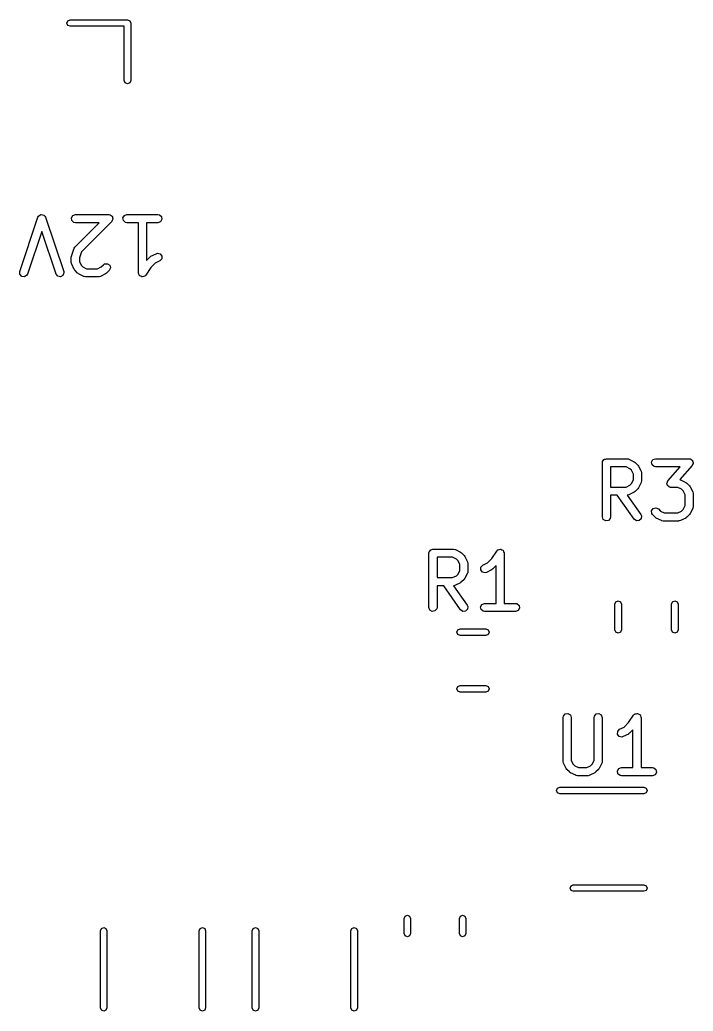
# Model space of a CAD drawing. Extents: x 93.6 to 153.8, y -96.8 to -61.2.
# Drawn here: x 128.44 to 140.86, y -79.47 to -61.18 of the extents above; entities that cross this region are included whole.
import ezdxf

# ---------------------------------------------------------------- set-up
doc = ezdxf.new("R2010")
doc.units = 0
doc.layers.add('BLACK', color=7, linetype='CONTINUOUS')

msp = doc.modelspace()

# ---------------------------------------------------------------- linework, layer by layer
at = {"layer": 'BLACK', "linetype": 'CONTINUOUS'}
for p, q in [((129.31, -61.24), (129.328, -61.1976)), ((129.328, -61.2824), (129.31, -61.24)), ((129.328, -61.1976), (129.37, -61.18)), ((129.37, -61.18), (130.43, -61.18)), ((130.43, -61.18), (130.472, -61.1976)), ((130.472, -61.1976), (130.49, -61.24)), ((130.49, -61.24), (130.49, -62.3)), ((129.37, -61.3), (129.328, -61.2824)), ((130.37, -61.3), (129.37, -61.3)), ((130.37, -62.3), (130.37, -61.3)), ((130.388, -62.3424), (130.37, -62.3)), ((130.43, -62.36), (130.388, -62.3424)), ((130.472, -62.3424), (130.43, -62.36)), ((130.49, -62.3), (130.472, -62.3424)), ((128.443, -65.8239), (128.776, -64.8239)), ((128.776, -64.8239), (128.789, -64.801)), ((128.789, -64.801), (128.791, -64.7999)), ((128.791, -64.7999), (128.792, -64.7979)), ((128.792, -64.7979), (128.812, -64.7866)), ((128.812, -64.7866), (128.833, -64.7741)), ((128.833, -64.7741), (128.835, -64.7745)), ((128.835, -64.7745), (128.837, -64.7734)), ((128.837, -64.7734), (128.86, -64.7782)), ((128.86, -64.7782), (128.883, -64.7817)), ((128.883, -64.7817), (128.885, -64.7833)), ((128.885, -64.7833), (128.887, -64.7837)), ((128.887, -64.7837), (128.902, -64.8023)), ((128.902, -64.8023), (128.917, -64.8201)), ((128.917, -64.8201), (128.917, -64.8222)), ((128.917, -64.8222), (128.919, -64.8239)), ((128.919, -64.8239), (129.252, -65.8239)), ((129.393, -64.8346), (129.418, -64.7902)), ((129.402, -64.8851), (129.393, -64.8346)), ((129.441, -64.9181), (129.402, -64.8851)), ((129.418, -64.7902), (129.467, -64.7726)), ((129.467, -64.9226), (129.441, -64.9181)), ((129.461, -65.366), (129.905, -64.9226)), ((129.467, -64.7726), (130.086, -64.7726)), ((129.905, -64.9226), (129.467, -64.9226)), ((130.139, -64.9007), (129.58, -65.4596)), ((130.086, -64.7726), (130.102, -64.7755)), ((130.102, -64.7755), (130.105, -64.7752)), ((130.105, -64.7752), (130.107, -64.7763)), ((130.107, -64.7763), (130.111, -64.7771)), ((130.111, -64.7771), (130.129, -64.7917)), ((130.129, -64.7917), (130.147, -64.8046)), ((130.148, -64.8802), (130.139, -64.9007)), ((130.147, -64.8046), (130.148, -64.8079)), ((130.148, -64.8079), (130.151, -64.8101)), ((130.16, -64.8606), (130.148, -64.8802)), ((130.151, -64.8101), (130.155, -64.8324)), ((130.155, -64.8324), (130.16, -64.8542)), ((130.16, -64.8542), (130.159, -64.8573)), ((130.159, -64.8573), (130.16, -64.8606)), ((130.345, -64.8346), (130.371, -64.7902)), ((130.354, -64.8851), (130.345, -64.8346)), ((130.393, -64.9181), (130.354, -64.8851)), ((130.371, -64.7902), (130.419, -64.7726)), ((130.419, -64.9226), (130.393, -64.9181)), ((130.419, -64.7726), (130.99, -64.7726)), ((130.63, -64.9226), (130.419, -64.9226)), ((130.63, -65.8476), (130.63, -64.9226)), ((130.99, -64.9226), (130.78, -64.9226)), ((130.78, -64.9226), (130.78, -65.6189)), ((130.99, -64.7726), (131.016, -64.7771)), ((131.039, -64.9051), (130.99, -64.9226)), ((131.016, -64.7771), (131.055, -64.8101)), ((131.064, -64.8606), (131.039, -64.9051)), ((131.055, -64.8101), (131.064, -64.8606)), ((128.848, -65.0848), (128.585, -65.8713)), ((129.11, -65.8713), (128.848, -65.0848)), ((129.396, -65.5382), (129.443, -65.3953)), ((129.443, -65.3953), (129.456, -65.3724)), ((129.456, -65.3724), (129.459, -65.3701)), ((129.459, -65.3701), (129.461, -65.366)), ((129.58, -65.4596), (129.542, -65.5741)), ((129.392, -65.5619), (129.396, -65.5398)), ((129.392, -65.6571), (129.392, -65.5619)), ((129.393, -65.6614), (129.392, -65.6571)), ((129.392, -65.6657), (129.393, -65.6614)), ((129.4, -65.6907), (129.392, -65.6657)), ((129.396, -65.5398), (129.396, -65.5382)), ((129.542, -65.5741), (129.542, -65.6394)), ((129.542, -65.6394), (129.576, -65.708)), ((130.78, -65.6189), (130.842, -65.5565)), ((130.842, -65.5565), (130.861, -65.5436)), ((130.861, -65.5436), (130.862, -65.5424)), ((130.862, -65.5424), (130.957, -65.4948)), ((131.024, -65.629), (130.94, -65.6712)), ((130.957, -65.4948), (130.982, -65.4874)), ((130.982, -65.4874), (131.032, -65.4993)), ((131.059, -65.5917), (131.024, -65.629)), ((131.032, -65.4993), (131.062, -65.5405)), ((131.062, -65.5405), (131.059, -65.5917)), ((128.445, -65.8752), (128.443, -65.8239)), ((129.252, -65.8239), (129.256, -65.8497)), ((129.447, -65.7859), (129.4, -65.6907)), ((129.448, -65.787), (129.447, -65.7859)), ((129.461, -65.8054), (129.448, -65.787)), ((129.509, -65.853), (129.461, -65.8054)), ((129.576, -65.708), (129.606, -65.7384)), ((129.606, -65.7384), (129.675, -65.7726)), ((129.675, -65.7726), (129.878, -65.7726)), ((129.878, -65.7726), (129.946, -65.7384)), ((129.946, -65.7384), (129.985, -65.6993)), ((129.985, -65.6993), (130.006, -65.6844)), ((130.006, -65.6844), (130.058, -65.6799)), ((130.091, -65.8054), (130.044, -65.853)), ((130.058, -65.6799), (130.1, -65.7094)), ((130.113, -65.7589), (130.091, -65.8054)), ((130.1, -65.7094), (130.113, -65.7589)), ((130.631, -65.8517), (130.63, -65.8476)), ((130.858, -65.7525), (130.767, -65.8892)), ((130.94, -65.6712), (130.858, -65.7525)), ((128.479, -65.9136), (128.445, -65.8752)), ((128.529, -65.9211), (128.479, -65.9136)), ((128.573, -65.8942), (128.529, -65.9211)), ((128.585, -65.8713), (128.573, -65.8942)), ((129.142, -65.9115), (129.11, -65.8713)), ((129.192, -65.9218), (129.142, -65.9115)), ((129.237, -65.8974), (129.192, -65.9218)), ((129.256, -65.8497), (129.237, -65.8974)), ((129.51, -65.8537), (129.509, -65.853)), ((129.528, -65.8671), (129.51, -65.8537)), ((129.624, -65.9147), (129.528, -65.8671)), ((129.628, -65.9152), (129.624, -65.9147)), ((129.631, -65.9181), (129.628, -65.9152)), ((129.657, -65.9226), (129.631, -65.9181)), ((129.895, -65.9226), (129.657, -65.9226)), ((129.899, -65.9211), (129.895, -65.9226)), ((129.904, -65.9221), (129.899, -65.9211)), ((129.929, -65.9147), (129.904, -65.9221)), ((130.024, -65.8671), (129.929, -65.9147)), ((130.025, -65.8659), (130.024, -65.8671)), ((130.044, -65.853), (130.025, -65.8659)), ((130.63, -65.8559), (130.631, -65.8517)), ((130.64, -65.8754), (130.63, -65.8559)), ((130.647, -65.8958), (130.64, -65.8754)), ((130.651, -65.898), (130.647, -65.8958)), ((130.653, -65.9019), (130.651, -65.898)), ((130.673, -65.9106), (130.653, -65.9019)), ((130.692, -65.9215), (130.673, -65.9106)), ((130.696, -65.9207), (130.692, -65.9215)), ((130.7, -65.9225), (130.696, -65.9207)), ((130.721, -65.9164), (130.7, -65.9225)), ((130.742, -65.9126), (130.721, -65.9164)), ((130.745, -65.9093), (130.742, -65.9126)), ((130.749, -65.9081), (130.745, -65.9093)), ((130.767, -65.8892), (130.749, -65.9081)), ((139.191, -69.3267), (139.204, -69.3118)), ((139.204, -69.3118), (139.214, -69.2949)), ((139.214, -69.2949), (139.22, -69.2926)), ((139.22, -69.2926), (139.224, -69.2874)), ((139.224, -69.2874), (139.244, -69.284)), ((139.244, -69.284), (139.262, -69.2774)), ((139.262, -69.2774), (139.643, -69.2774)), ((139.643, -69.2774), (139.669, -69.2819)), ((139.669, -69.2819), (139.672, -69.2848)), ((139.672, -69.2848), (139.676, -69.2853)), ((139.676, -69.2853), (139.772, -69.3329)), ((140.093, -69.3394), (140.118, -69.2949)), ((140.118, -69.2949), (140.167, -69.2774)), ((140.167, -69.2774), (140.786, -69.2774)), ((140.786, -69.2774), (140.797, -69.2793)), ((140.797, -69.2793), (140.8, -69.2788)), ((140.8, -69.2788), (140.803, -69.2804)), ((140.803, -69.2804), (140.811, -69.2819)), ((140.811, -69.2819), (140.827, -69.2949)), ((140.827, -69.2949), (140.844, -69.3054)), ((140.844, -69.3054), (140.846, -69.311)), ((140.846, -69.311), (140.851, -69.3149)), ((140.851, -69.3149), (140.854, -69.3348)), ((139.187, -69.3524), (139.189, -69.3426)), ((139.187, -70.3524), (139.187, -69.3524)), ((139.188, -69.3394), (139.19, -69.3365)), ((139.189, -69.3426), (139.188, -69.3394)), ((139.19, -69.3365), (139.191, -69.3267)), ((139.337, -69.4274), (139.337, -69.8012)), ((139.625, -69.4274), (139.337, -69.4274)), ((139.694, -69.4616), (139.625, -69.4274)), ((139.724, -69.492), (139.694, -69.4616)), ((139.758, -69.5606), (139.724, -69.492)), ((139.772, -69.3329), (139.79, -69.3463)), ((139.79, -69.3463), (139.791, -69.347)), ((139.791, -69.347), (139.839, -69.3946)), ((139.839, -69.3946), (139.852, -69.413)), ((139.852, -69.413), (139.853, -69.4141)), ((139.853, -69.4141), (139.9, -69.5093)), ((140.102, -69.3899), (140.093, -69.3394)), ((140.141, -69.4229), (140.102, -69.3899)), ((140.167, -69.4274), (140.141, -69.4229)), ((140.62, -69.4274), (140.167, -69.4274)), ((140.396, -69.6839), (140.62, -69.4274)), ((140.842, -69.4018), (140.615, -69.6618)), ((140.849, -69.3829), (140.842, -69.4018)), ((140.86, -69.3654), (140.849, -69.3829)), ((140.854, -69.3348), (140.861, -69.3539)), ((140.861, -69.3539), (140.859, -69.3595)), ((140.859, -69.3595), (140.86, -69.3654)), ((139.724, -69.7365), (139.758, -69.668)), ((139.758, -69.668), (139.758, -69.5606)), ((139.9, -69.5093), (139.908, -69.5343)), ((139.908, -69.6857), (139.904, -69.7114)), ((139.908, -69.5343), (139.907, -69.5386)), ((139.907, -69.5386), (139.908, -69.5429)), ((139.908, -69.5429), (139.908, -69.6857)), ((140.389, -69.7028), (140.396, -69.6839)), ((140.615, -69.6618), (140.621, -69.6629)), ((140.621, -69.6629), (140.624, -69.6657)), ((140.624, -69.6657), (140.629, -69.6663)), ((140.629, -69.6663), (140.724, -69.7139)), ((139.337, -69.8012), (139.625, -69.8012)), ((139.625, -69.8012), (139.694, -69.7669)), ((139.694, -69.7669), (139.724, -69.7365)), ((139.839, -69.834), (139.791, -69.8816)), ((139.853, -69.8145), (139.839, -69.8325)), ((139.839, -69.8325), (139.839, -69.834)), ((139.9, -69.7193), (139.853, -69.8145)), ((139.901, -69.7148), (139.9, -69.7193)), ((139.904, -69.7114), (139.901, -69.7148)), ((140.377, -69.7318), (140.38, -69.7262)), ((140.384, -69.7509), (140.377, -69.7318)), ((140.379, -69.7203), (140.389, -69.7028)), ((140.38, -69.7262), (140.379, -69.7203)), ((140.387, -69.7708), (140.384, -69.7509)), ((140.392, -69.7747), (140.387, -69.7708)), ((140.394, -69.7803), (140.392, -69.7747)), ((140.411, -69.7908), (140.394, -69.7803)), ((140.427, -69.8038), (140.411, -69.7908)), ((140.435, -69.8053), (140.427, -69.8038)), ((140.438, -69.8069), (140.435, -69.8053)), ((140.441, -69.8064), (140.438, -69.8069)), ((140.452, -69.8083), (140.441, -69.8064)), ((140.578, -69.8083), (140.452, -69.8083)), ((140.646, -69.8426), (140.578, -69.8083)), ((140.676, -69.873), (140.646, -69.8426)), ((140.724, -69.7139), (140.742, -69.7272)), ((140.742, -69.7272), (140.744, -69.7279)), ((140.744, -69.7279), (140.791, -69.7755)), ((140.791, -69.7755), (140.804, -69.7939)), ((140.804, -69.7939), (140.805, -69.795)), ((140.805, -69.795), (140.853, -69.8903)), ((139.461, -69.9512), (139.337, -69.9512)), ((139.337, -69.9512), (139.337, -70.3524)), ((139.772, -70.3954), (139.461, -69.9512)), ((139.647, -69.9497), (139.644, -69.9508)), ((139.644, -69.9508), (139.895, -70.3094)), ((139.651, -69.9507), (139.647, -69.9497)), ((139.676, -69.9433), (139.651, -69.9507)), ((139.772, -69.8957), (139.676, -69.9433)), ((139.773, -69.8945), (139.772, -69.8957)), ((139.791, -69.8816), (139.773, -69.8945)), ((140.711, -69.9415), (140.676, -69.873)), ((140.711, -70.1442), (140.711, -69.9415)), ((140.853, -69.8903), (140.86, -69.9152)), ((140.86, -69.9152), (140.859, -69.9196)), ((140.859, -69.9196), (140.861, -69.9238)), ((140.861, -69.9238), (140.861, -70.1619)), ((140.094, -70.2377), (140.124, -70.1957)), ((140.099, -70.2888), (140.094, -70.2377)), ((140.124, -70.1957), (140.173, -70.1824)), ((140.173, -70.1824), (140.22, -70.2041)), ((140.22, -70.2041), (140.259, -70.2431)), ((140.646, -70.2431), (140.676, -70.2127)), ((140.676, -70.2127), (140.711, -70.1442)), ((140.853, -70.1954), (140.805, -70.2907)), ((140.856, -70.1876), (140.853, -70.191)), ((140.853, -70.191), (140.853, -70.1954)), ((140.861, -70.1619), (140.856, -70.1876)), ((139.204, -70.4006), (139.187, -70.3524)), ((139.249, -70.4262), (139.204, -70.4006)), ((139.299, -70.4173), (139.249, -70.4262)), ((139.332, -70.378), (139.299, -70.4173)), ((139.337, -70.3524), (139.332, -70.378)), ((139.814, -70.4248), (139.772, -70.3954)), ((139.865, -70.4204), (139.814, -70.4248)), ((139.901, -70.3841), (139.865, -70.4204)), ((139.895, -70.3094), (139.906, -70.333)), ((139.906, -70.333), (139.901, -70.3841)), ((140.114, -70.3102), (140.099, -70.2888)), ((140.161, -70.3578), (140.114, -70.3102)), ((140.163, -70.3585), (140.161, -70.3578)), ((140.181, -70.3718), (140.163, -70.3585)), ((140.276, -70.4195), (140.181, -70.3718)), ((140.259, -70.2431), (140.327, -70.2774)), ((140.28, -70.42), (140.276, -70.4195)), ((140.284, -70.4229), (140.28, -70.42)), ((140.327, -70.2774), (140.578, -70.2774)), ((140.578, -70.2774), (140.646, -70.2431)), ((140.629, -70.4195), (140.604, -70.4269)), ((140.724, -70.3718), (140.629, -70.4195)), ((140.725, -70.3707), (140.724, -70.3718)), ((140.744, -70.3578), (140.725, -70.3707)), ((140.791, -70.3102), (140.744, -70.3578)), ((140.792, -70.3087), (140.791, -70.3102)), ((140.805, -70.2907), (140.792, -70.3087)), ((140.31, -70.4274), (140.284, -70.4229)), ((140.595, -70.4274), (140.31, -70.4274)), ((140.599, -70.4258), (140.595, -70.4274)), ((140.604, -70.4269), (140.599, -70.4258)), ((136.004, -70.9818), (136.014, -70.9649)), ((136.014, -70.9649), (136.02, -70.9626)), ((136.02, -70.9626), (136.024, -70.9574)), ((136.024, -70.9574), (136.044, -70.954)), ((136.044, -70.954), (136.062, -70.9474)), ((136.062, -70.9474), (136.443, -70.9474)), ((136.443, -70.9474), (136.469, -70.9519)), ((136.469, -70.9519), (136.472, -70.9548)), ((136.472, -70.9548), (136.476, -70.9553)), ((136.476, -70.9553), (136.572, -71.0029)), ((137.238, -70.9808), (137.256, -70.9619)), ((137.256, -70.9619), (137.26, -70.9607)), ((137.26, -70.9607), (137.262, -70.9574)), ((137.262, -70.9574), (137.284, -70.9536)), ((137.284, -70.9536), (137.305, -70.9475)), ((137.305, -70.9475), (137.309, -70.9493)), ((137.309, -70.9493), (137.313, -70.9485)), ((137.313, -70.9485), (137.332, -70.9594)), ((137.332, -70.9594), (137.352, -70.9681)), ((137.352, -70.9681), (137.354, -70.972)), ((135.987, -71.0224), (135.989, -71.0126)), ((135.987, -72.0224), (135.987, -71.0224)), ((135.988, -71.0094), (135.99, -71.0065)), ((135.989, -71.0126), (135.988, -71.0094)), ((135.99, -71.0065), (135.991, -70.9967)), ((135.991, -70.9967), (136.004, -70.9818)), ((136.137, -71.0974), (136.137, -71.4712)), ((136.425, -71.0974), (136.137, -71.0974)), ((136.494, -71.1316), (136.425, -71.0974)), ((136.524, -71.162), (136.494, -71.1316)), ((136.572, -71.0029), (136.59, -71.0163)), ((136.59, -71.0163), (136.591, -71.017)), ((136.591, -71.017), (136.639, -71.0646)), ((136.639, -71.0646), (136.652, -71.083)), ((136.652, -71.083), (136.653, -71.0841)), ((136.653, -71.0841), (136.7, -71.1793)), ((137.065, -71.1988), (137.146, -71.1175)), ((137.146, -71.1175), (137.238, -70.9808)), ((137.354, -70.972), (137.357, -70.9742)), ((137.357, -70.9742), (137.365, -70.9946)), ((137.365, -70.9946), (137.375, -71.0141)), ((137.375, -71.0141), (137.374, -71.0183)), ((137.374, -71.0183), (137.375, -71.0224)), ((137.375, -71.0224), (137.375, -71.9474)), ((136.558, -71.2306), (136.524, -71.162)), ((136.558, -71.338), (136.558, -71.2306)), ((136.7, -71.1793), (136.708, -71.2043)), ((136.708, -71.2043), (136.707, -71.2086)), ((136.707, -71.2086), (136.708, -71.2129)), ((136.708, -71.2129), (136.708, -71.3557)), ((136.942, -71.3295), (136.945, -71.2783)), ((136.973, -71.3707), (136.942, -71.3295)), ((136.945, -71.2783), (136.981, -71.241)), ((136.981, -71.241), (137.065, -71.1988)), ((137.143, -71.3276), (137.048, -71.3752)), ((137.144, -71.3264), (137.143, -71.3276)), ((137.163, -71.3135), (137.144, -71.3264)), ((137.225, -71.2511), (137.163, -71.3135)), ((137.225, -71.9474), (137.225, -71.2511)), ((136.137, -71.4712), (136.425, -71.4712)), ((136.425, -71.4712), (136.494, -71.4369)), ((136.494, -71.4369), (136.524, -71.4065)), ((136.524, -71.4065), (136.558, -71.338)), ((136.639, -71.504), (136.591, -71.5516)), ((136.653, -71.4845), (136.639, -71.5025)), ((136.639, -71.5025), (136.639, -71.504)), ((136.7, -71.3893), (136.653, -71.4845)), ((136.701, -71.3848), (136.7, -71.3893)), ((136.704, -71.3814), (136.701, -71.3848)), ((136.708, -71.3557), (136.704, -71.3814)), ((137.023, -71.3826), (136.973, -71.3707)), ((137.048, -71.3752), (137.023, -71.3826)), ((136.261, -71.6212), (136.137, -71.6212)), ((136.137, -71.6212), (136.137, -72.0224)), ((136.572, -72.0654), (136.261, -71.6212)), ((136.447, -71.6197), (136.444, -71.6208)), ((136.444, -71.6208), (136.695, -71.9794)), ((136.451, -71.6207), (136.447, -71.6197)), ((136.476, -71.6133), (136.451, -71.6207)), ((136.572, -71.5657), (136.476, -71.6133)), ((136.573, -71.5645), (136.572, -71.5657)), ((136.591, -71.5516), (136.573, -71.5645)), ((136.004, -72.0706), (135.987, -72.0224)), ((136.132, -72.048), (136.099, -72.0873)), ((136.137, -72.0224), (136.132, -72.048)), ((136.614, -72.0948), (136.572, -72.0654)), ((136.701, -72.0541), (136.665, -72.0904)), ((136.695, -71.9794), (136.706, -72.003)), ((136.706, -72.003), (136.701, -72.0541)), ((136.94, -72.0094), (136.966, -71.9649)), ((136.949, -72.0599), (136.94, -72.0094)), ((136.989, -72.0929), (136.949, -72.0599)), ((136.966, -71.9649), (137.014, -71.9474)), ((137.014, -71.9474), (137.225, -71.9474)), ((137.375, -71.9474), (137.586, -71.9474)), ((137.586, -71.9474), (137.611, -71.9519)), ((137.611, -71.9519), (137.651, -71.9849)), ((137.66, -72.0354), (137.634, -72.0798)), ((137.651, -71.9849), (137.66, -72.0354)), ((139.417, -71.9627), (139.435, -71.9203)), ((139.417, -72.4373), (139.417, -71.9627)), ((139.435, -71.9203), (139.477, -71.9027)), ((139.477, -71.9027), (139.52, -71.9203)), ((139.52, -71.9203), (139.537, -71.9627)), ((139.537, -71.9627), (139.537, -72.4373)), ((140.463, -71.9627), (140.48, -71.9203)), ((140.463, -72.4373), (140.463, -71.9627)), ((140.48, -71.9203), (140.522, -71.9027)), ((140.522, -71.9027), (140.565, -71.9203)), ((140.565, -71.9203), (140.582, -71.9627)), ((140.582, -71.9627), (140.582, -72.4373)), ((136.049, -72.0962), (136.004, -72.0706)), ((136.099, -72.0873), (136.049, -72.0962)), ((136.665, -72.0904), (136.614, -72.0948)), ((137.014, -72.0974), (136.989, -72.0929)), ((137.586, -72.0974), (137.014, -72.0974)), ((137.634, -72.0798), (137.586, -72.0974)), ((136.52, -72.4351), (136.563, -72.4175)), ((136.563, -72.4175), (137.037, -72.4175)), ((137.037, -72.4175), (137.08, -72.4351)), ((136.503, -72.4775), (136.52, -72.4351)), ((136.52, -72.5199), (136.503, -72.4775)), ((136.563, -72.5375), (136.52, -72.5199)), ((137.037, -72.5375), (136.563, -72.5375)), ((137.08, -72.5199), (137.037, -72.5375)), ((137.08, -72.4351), (137.097, -72.4775)), ((137.097, -72.4775), (137.08, -72.5199)), ((139.435, -72.4797), (139.417, -72.4373)), ((139.477, -72.4973), (139.435, -72.4797)), ((139.52, -72.4797), (139.477, -72.4973)), ((139.537, -72.4373), (139.52, -72.4797)), ((140.48, -72.4797), (140.463, -72.4373)), ((140.522, -72.4973), (140.48, -72.4797)), ((140.565, -72.4797), (140.522, -72.4973)), ((140.582, -72.4373), (140.565, -72.4797)), ((136.503, -73.5225), (136.52, -73.4801)), ((136.52, -73.5649), (136.503, -73.5225)), ((136.52, -73.4801), (136.563, -73.4625)), ((136.563, -73.4625), (137.037, -73.4625)), ((137.037, -73.4625), (137.08, -73.4801)), ((137.08, -73.4801), (137.097, -73.5225)), ((137.097, -73.5225), (137.08, -73.5649)), ((136.563, -73.5825), (136.52, -73.5649)), ((137.037, -73.5825), (136.563, -73.5825)), ((137.08, -73.5649), (137.037, -73.5825)), ((138.463, -74.0524), (138.468, -74.0267)), ((138.463, -74.8619), (138.463, -74.0524)), ((138.468, -74.0267), (138.501, -73.9874)), ((138.501, -73.9874), (138.551, -73.9785)), ((138.551, -73.9785), (138.596, -74.0042)), ((138.596, -74.0042), (138.613, -74.0524)), ((138.613, -74.0524), (138.613, -74.8442)), ((139.035, -74.0524), (139.039, -74.0267)), ((139.035, -74.8442), (139.035, -74.0524)), ((139.039, -74.0267), (139.072, -73.9874)), ((139.072, -73.9874), (139.123, -73.9785)), ((139.123, -73.9785), (139.167, -74.0042)), ((139.167, -74.0042), (139.185, -74.0524)), ((139.185, -74.0524), (139.185, -74.8619)), ((139.67, -74.1475), (139.761, -74.0108)), ((139.761, -74.0108), (139.779, -73.9919)), ((139.779, -73.9919), (139.784, -73.9907)), ((139.784, -73.9907), (139.786, -73.9874)), ((139.786, -73.9874), (139.808, -73.9836)), ((139.808, -73.9836), (139.829, -73.9775)), ((139.829, -73.9775), (139.833, -73.9793)), ((139.833, -73.9793), (139.837, -73.9785)), ((139.837, -73.9785), (139.856, -73.9894)), ((139.856, -73.9894), (139.876, -73.9981)), ((139.876, -73.9981), (139.878, -74.002)), ((139.878, -74.002), (139.881, -74.0042)), ((139.881, -74.0042), (139.889, -74.0246)), ((139.889, -74.0246), (139.898, -74.0441)), ((139.898, -74.0441), (139.897, -74.0483)), ((139.897, -74.0483), (139.899, -74.0524)), ((139.899, -74.0524), (139.899, -74.9774)), ((139.505, -74.271), (139.589, -74.2288)), ((139.589, -74.2288), (139.67, -74.1475)), ((139.466, -74.3595), (139.469, -74.3083)), ((139.497, -74.4007), (139.466, -74.3595)), ((139.469, -74.3083), (139.505, -74.271)), ((139.547, -74.4126), (139.497, -74.4007)), ((139.572, -74.4052), (139.547, -74.4126)), ((139.667, -74.3576), (139.572, -74.4052)), ((139.668, -74.3564), (139.667, -74.3576)), ((139.686, -74.3435), (139.668, -74.3564)), ((139.749, -74.2811), (139.686, -74.3435)), ((139.749, -74.9774), (139.749, -74.2811)), ((138.465, -74.8661), (138.463, -74.8619)), ((138.464, -74.8705), (138.465, -74.8661)), ((138.471, -74.8954), (138.464, -74.8705)), ((138.519, -74.9907), (138.471, -74.8954)), ((138.52, -74.9918), (138.519, -74.9907)), ((138.533, -75.0102), (138.52, -74.9918)), ((138.613, -74.8442), (138.647, -74.9127)), ((138.647, -74.9127), (138.678, -74.9431)), ((138.678, -74.9431), (138.746, -74.9774)), ((138.746, -74.9774), (138.901, -74.9774)), ((138.901, -74.9774), (138.97, -74.9431)), ((138.97, -74.9431), (139, -74.9127)), ((139, -74.9127), (139.035, -74.8442)), ((139.129, -74.9907), (139.116, -75.0087)), ((139.177, -74.8954), (139.129, -74.9907)), ((139.18, -74.8876), (139.177, -74.891)), ((139.177, -74.891), (139.177, -74.8954)), ((139.185, -74.8619), (139.18, -74.8876)), ((139.49, -74.9949), (139.538, -74.9774)), ((139.538, -74.9774), (139.749, -74.9774)), ((139.899, -74.9774), (140.11, -74.9774)), ((140.11, -74.9774), (140.135, -74.9819)), ((140.135, -74.9819), (140.174, -75.0149)), ((138.58, -75.0578), (138.533, -75.0102)), ((138.582, -75.0585), (138.58, -75.0578)), ((138.6, -75.0718), (138.582, -75.0585)), ((138.695, -75.1195), (138.6, -75.0718)), ((138.699, -75.12), (138.695, -75.1195)), ((138.703, -75.1229), (138.699, -75.12)), ((138.729, -75.1274), (138.703, -75.1229)), ((138.919, -75.1274), (138.729, -75.1274)), ((138.923, -75.1258), (138.919, -75.1274)), ((138.928, -75.1269), (138.923, -75.1258)), ((138.953, -75.1195), (138.928, -75.1269)), ((139.048, -75.0718), (138.953, -75.1195)), ((139.049, -75.0707), (139.048, -75.0718)), ((139.067, -75.0578), (139.049, -75.0707)), ((139.115, -75.0102), (139.067, -75.0578)), ((139.116, -75.0087), (139.115, -75.0102)), ((139.464, -75.0394), (139.49, -74.9949)), ((139.473, -75.0899), (139.464, -75.0394)), ((139.512, -75.1229), (139.473, -75.0899)), ((139.538, -75.1274), (139.512, -75.1229)), ((140.11, -75.1274), (139.538, -75.1274)), ((140.158, -75.1098), (140.11, -75.1274)), ((140.183, -75.0654), (140.158, -75.1098)), ((140.174, -75.0149), (140.183, -75.0654)), ((138.34, -75.4), (138.358, -75.3576)), ((138.358, -75.3576), (138.4, -75.34)), ((138.4, -75.34), (139.95, -75.34)), ((139.95, -75.34), (139.992, -75.3576)), ((139.992, -75.3576), (140.01, -75.4)), ((138.358, -75.4424), (138.34, -75.4)), ((138.4, -75.46), (138.358, -75.4424)), ((139.95, -75.46), (138.4, -75.46)), ((139.992, -75.4424), (139.95, -75.46)), ((140.01, -75.4), (139.992, -75.4424)), ((138.59, -77.2), (138.608, -77.1576)), ((138.608, -77.1576), (138.65, -77.14)), ((138.65, -77.14), (139.95, -77.14)), ((139.95, -77.14), (139.992, -77.1576)), ((139.992, -77.1576), (140.01, -77.2)), ((138.608, -77.2424), (138.59, -77.2)), ((138.65, -77.26), (138.608, -77.2424)), ((139.95, -77.26), (138.65, -77.26)), ((139.992, -77.2424), (139.95, -77.26)), ((140.01, -77.2), (139.992, -77.2424)), ((135.53, -77.7594), (135.548, -77.717)), ((135.548, -77.717), (135.59, -77.6994)), ((135.59, -77.6994), (135.632, -77.717)), ((135.632, -77.717), (135.65, -77.7594)), ((136.55, -77.7594), (136.568, -77.717)), ((136.568, -77.717), (136.61, -77.6994)), ((136.61, -77.6994), (136.652, -77.717)), ((136.652, -77.717), (136.67, -77.7594)), ((135.53, -78.0406), (135.53, -77.7594)), ((135.65, -77.7594), (135.65, -78.0406)), ((136.55, -78.0406), (136.55, -77.7594)), ((136.67, -77.7594), (136.67, -78.0406)), ((129.93, -77.9887), (129.948, -77.9463)), ((129.93, -79.4113), (129.93, -77.9887)), ((129.948, -77.9463), (129.99, -77.9287)), ((129.99, -77.9287), (130.032, -77.9463)), ((130.032, -77.9463), (130.05, -77.9887)), ((130.05, -77.9887), (130.05, -79.4113)), ((131.75, -77.9887), (131.768, -77.9463)), ((131.75, -79.4113), (131.75, -77.9887)), ((131.768, -77.9463), (131.81, -77.9287)), ((131.81, -77.9287), (131.852, -77.9463)), ((131.852, -77.9463), (131.87, -77.9887)), ((131.87, -77.9887), (131.87, -79.4113)), ((132.73, -77.9887), (132.748, -77.9463)), ((132.73, -79.4113), (132.73, -77.9887)), ((132.748, -77.9463), (132.79, -77.9287)), ((132.79, -77.9287), (132.832, -77.9463)), ((132.832, -77.9463), (132.85, -77.9887)), ((132.85, -77.9887), (132.85, -79.4113)), ((134.55, -77.9887), (134.568, -77.9463)), ((134.55, -79.4113), (134.55, -77.9887)), ((134.568, -77.9463), (134.61, -77.9287)), ((134.61, -77.9287), (134.652, -77.9463)), ((134.652, -77.9463), (134.67, -77.9887)), ((134.67, -77.9887), (134.67, -79.4113)), ((135.548, -78.083), (135.53, -78.0406)), ((135.59, -78.1006), (135.548, -78.083)), ((135.632, -78.083), (135.59, -78.1006)), ((135.65, -78.0406), (135.632, -78.083)), ((136.568, -78.083), (136.55, -78.0406)), ((136.61, -78.1006), (136.568, -78.083)), ((136.652, -78.083), (136.61, -78.1006)), ((136.67, -78.0406), (136.652, -78.083)), ((129.948, -79.4537), (129.93, -79.4113)), ((129.99, -79.4713), (129.948, -79.4537)), ((130.032, -79.4537), (129.99, -79.4713)), ((130.05, -79.4113), (130.032, -79.4537)), ((131.768, -79.4537), (131.75, -79.4113)), ((131.81, -79.4713), (131.768, -79.4537)), ((131.852, -79.4537), (131.81, -79.4713)), ((131.87, -79.4113), (131.852, -79.4537)), ((132.748, -79.4537), (132.73, -79.4113)), ((132.79, -79.4713), (132.748, -79.4537)), ((132.832, -79.4537), (132.79, -79.4713)), ((132.85, -79.4113), (132.832, -79.4537)), ((134.568, -79.4537), (134.55, -79.4113)), ((134.61, -79.4713), (134.568, -79.4537)), ((134.652, -79.4537), (134.61, -79.4713)), ((134.67, -79.4113), (134.652, -79.4537))]:
    msp.add_line(p, q, dxfattribs=at)

doc.saveas('drawing.dxf')
